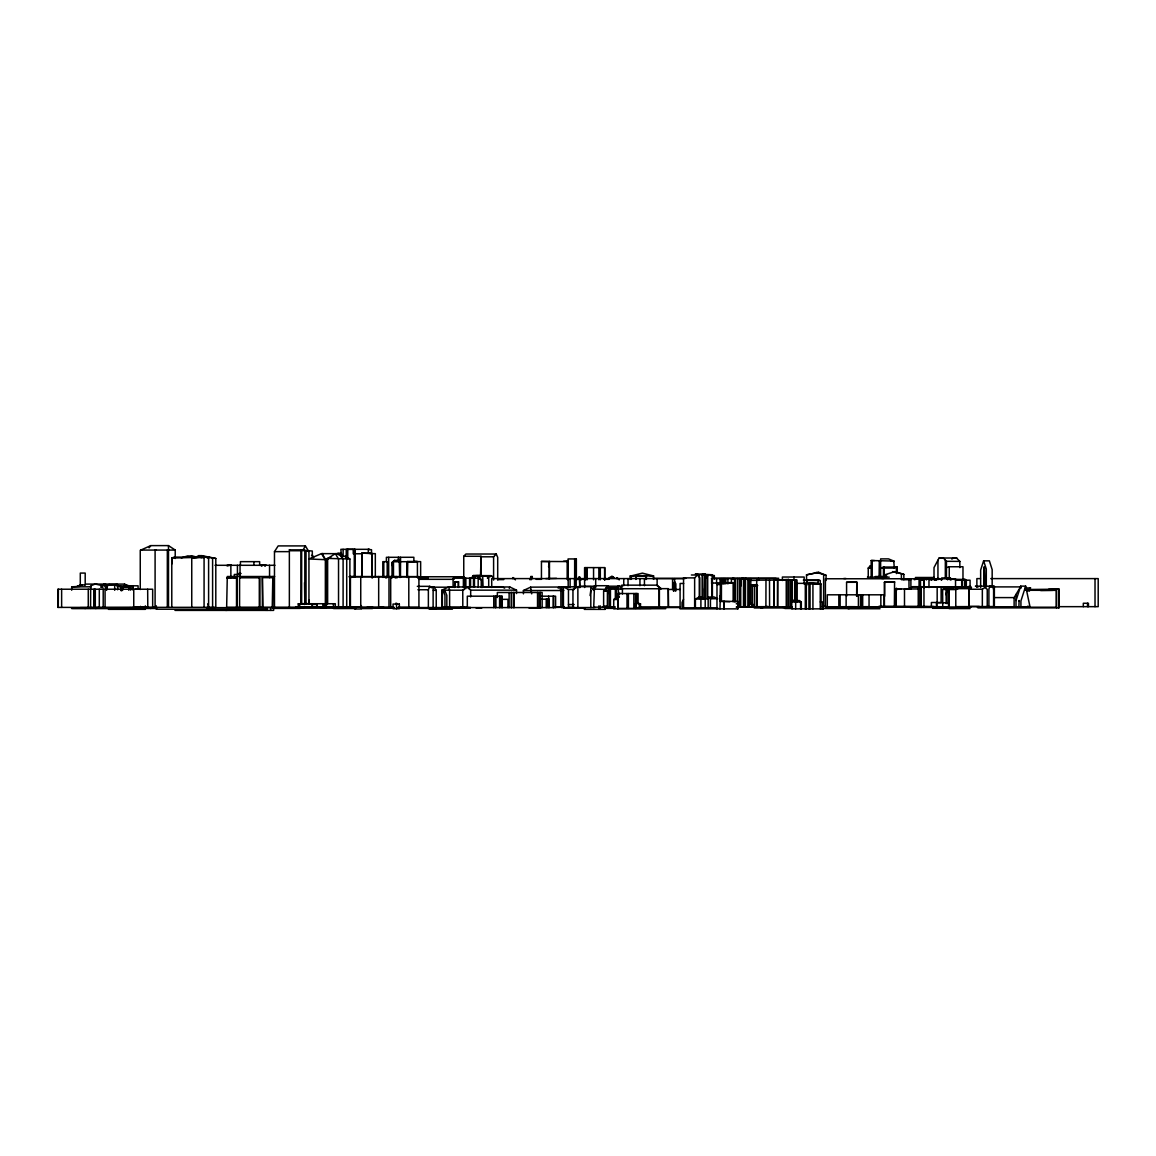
<?xml version="1.0" encoding="UTF-8"?>
<svg xmlns="http://www.w3.org/2000/svg" width="1156" height="1156" viewBox="0 0 1156 1156"><rect width="100%" height="100%" fill="white"/><g stroke="black" fill="none" stroke-linecap="round" stroke-linejoin="round"><path stroke-width="1.5" d="M175.206 558.493L175.221 550.068L168.473 545.603L150.786 545.618L140.252 550.328L140.252 589.517M399.716 576.815L399.297 560.371L394.543 560.371L392.029 562.51L392.029 576.815M567.177 579.344L567.177 561.585L568.073 560.487L568.203 580.153M653.588 579.373L653.588 575.934L642.389 573.13L631.162 575.934L631.19 579.373L631.19 575.76L633.618 575.934M744.652 578.564L748.741 579.763L748.727 607.102M371.784 574.98L371.972 553.652M301.21 591.207L300.936 603.793L298.277 603.837L298.277 607.334M620.18 593.548L618.605 593.245L617.795 604.458M309.216 600.137L308.941 603.721L308.941 551.022M616.914 589.011L618.576 585.745L622.419 589.011L622.419 593.967M121.51 587.06L120.99 590.629L121.033 587.06M590.066 595.542L590.803 590.413M548.565 566.83L549.461 561.585L541.442 561.44L541.442 578.954M946.027 594.776L947.082 589.488L949.163 589.502L949.163 607.102M372.478 577.798L372.752 576.569L371.885 577.798M391.595 577.798L391.884 576.584L392.173 577.783M1018.884 601.293L1019.101 600.499L1018.884 606.77M529.997 579.792L530.907 576.526L532.222 576.526L532.425 578.621M531.644 578.621L532.222 576.526M509.319 588.404L509.782 586.973L516.515 590.152L516.515 593.548M1016.008 600.528L1020.705 586.135L1025.661 586.135L1020.921 600.961L1020.921 606.77M992.166 586.829L992.166 569.633L989.377 560.848L983.626 560.848L980.649 570.053L980.649 587.537M593.707 607.521L594.502 586.222L579.329 586.222M488.699 587.349L488.699 578.347L487.37 576.179L473.252 575.529L471.359 578.347M993.596 589.329L993.047 586.786L990.013 586.164L988.9 589.011L988.9 606.553M674.237 583.838L674.887 582.176L673.442 583.838L673.442 590.991M428.37 608.432L428.37 589.748L429.743 586.338L433.124 587.725L433.124 608.432M487.5 578.347C486.806 578.058 489.768 576.309 492.153 576.15L493.525 578.347M474.365 578.347L475.55 575.529M385.512 577.899L386.09 576.512L386.682 577.899M395.872 577.899L396.465 576.512L397.057 577.899M618.576 585.745L615.353 589.011L615.353 598.909M606.206 589.011L607.001 586.208L621.928 586.208L621.206 589.011M399.297 560.371L398.733 561.57L398.733 557.365M512.455 578.592L513.264 577.61L515.446 579.893M683.528 599.328L682.04 602.449L682.04 607.796L717.703 607.796M616.437 578.607L617.203 577.697L619.226 579.907M884.412 582.321L894.571 581.974L884.412 582.321L884.412 606.886M934.019 579.893L934.019 567.582L939.077 558.03L943.354 557.987L946.461 561.31L946.461 578.202M951.807 559.085L953.584 558.016M327.206 603.721L327.206 558.984L326.44 559.721L326.44 607.334M326.845 603.721L326.845 558.984L335.356 553.695L336.916 553.695L341.482 556.296L343.101 558.984L343.101 607.334M312.293 603.779L307.164 603.649A12.774 0.881 0.6 0 0 304.418 603.634L298.277 603.822L300.936 607.334M274.478 607.334L274.478 551.643L278.177 545.907L305.386 545.907L308.681 551.398L305.386 551.022M305.386 545.907L302.901 550.256L312.308 551.022L312.308 557.394M920.046 587.046L920.046 579.85L924.106 579.113L924.106 587.768M923.673 587.046L924.106 579.113M105.615 587.609L104.141 585.153L102.537 585.211L101.107 587.609L101.107 585.355L95.226 584.055L90.674 585.774L90.573 607.406M1020.705 586.135L1021.153 588.043L1020.517 586.901L1014.115 597.609L1014.115 606.77M719.986 608.865L720.593 583.563L717.703 583.563L716.98 584.531L716.98 608.865M558.218 588.187L559.013 587.031L570.356 587.147M712.399 597.19L712.399 574.763L695.348 573.925L699.279 574.778L704.914 574.099L707.241 578.318M936.172 580.124L937.386 578.448L940.84 578.824M149.081 547.843L150.786 545.618M394.543 560.371L392.029 562.51L392.534 566.093M577.957 578.592L579.575 576.887L580.977 580.124M577.567 579.503L579.575 576.887M417.417 577.408L417.417 561.527L414.961 561.426M702.14 598.418L702.14 574.835L704.914 574.099M894.816 606.943L894.816 590.109L896.261 588.418L898.169 588.953M931.693 580.124L933.239 578.347L934.785 580.124M618.446 586.988L616.48 589.011L616.48 598.909M918.615 587.754L919.555 586.713L947.617 586.916L948.455 589.329M910.003 589.141L912.272 586.713L919.555 586.713M856.61 596.351L856.798 582.104L846.582 582.292L846.582 596.351M463.758 578.303L463.758 556.267L465.897 554.027L496.271 554.027L497.701 557.351L497.701 580.095M480.506 576.512L481.026 556.267L463.758 556.267M493.598 580.095L493.598 556.802L496.271 554.027M665.74 608.692L613.735 608.807L613.735 599.502L617.102 597.117M683.557 607.796L683.557 577.884L694.64 577.884L697.559 574.994L699.799 577.754L699.799 598.418M704.958 597.074L703.18 598.808L708.166 598.808L710.434 597.594L710.434 607.796M801.31 608.851L801.31 602.001L799.027 600.513L796.397 602.001L796.397 583.361L818.101 583.361L818.101 580.457M259.45 565.298L265.793 564.72L264.941 566.252L264.941 565.298M914.28 579.705L918.644 578.636M871.176 576.786L871.176 560.544L893.79 561.065L894.282 568.073L880.655 568.073L883.459 567.076L897.186 567.047L897.186 572.408M926.274 579.951L927.502 578.939M922.719 579.951L923.947 578.939M732.268 579.228L733.511 578.217L735.346 579.228L735.346 601.871M509.782 586.973L466.721 586.945L462.761 590.152L462.805 607.955M646.406 579.402L646.32 575.63L645.843 579.445M646.32 575.63L636.219 575.63L635.742 579.445M741.545 579.069L742.672 578.231L744.32 579.069L740.721 579.069L740.721 607.102M820.861 601.727L823.274 602.276L823.274 608.851L791.716 608.851L791.716 601.973L794.071 600.195L797.394 600.195M393.474 576.815L393.474 561.758L417.258 561.628M752.802 604.386L750.865 603.042L748.727 604.386L752.802 604.386L752.802 607.102M407.158 577.494L407.519 561.527L420.64 561.628L420.64 577.408M635.54 608.403L635.497 603.923L636.725 603.129L640.496 603.837L640.496 608.403M969.046 606.611L969.046 589.257L971.531 587.624M795.675 608.851L795.675 601.973L797.943 600.528M635.497 603.923L637.91 603.129M969.046 589.257L982.34 589.228L984.84 587.624L987.238 589.257L987.238 606.611M731.445 582.711L731.445 579.228L733.106 578.217L734.522 579.228L734.522 601.871M454.51 587.465L454.814 581.93L458.585 581.93L458.585 587.32M454.51 582.133L458.585 581.93M955.781 607.102L955.781 588.65L968.771 588.65L971.286 587.147M955.781 588.65L958.367 587.147M611.683 576.309L608.721 578.014L614.66 578.014L612.189 576.309L613.648 578.014M336.902 553.666L321.512 553.637L308.941 558.984L326.44 559.721L330.934 557.134M590.803 607.521L590.803 586.67L577.87 586.67L572.957 589.488L572.957 607.521M195.017 557.669L198.688 555.646L201.881 555.646L215.796 558.464L215.796 607.319L57.8 607.406L57.8 589.228L152.664 589.228L152.664 607.406M695.406 607.796L695.406 599.054L698.672 597.291L702.024 597.305L705.203 599.054M1048.622 589.285L1059.026 589.184L1059.026 607.883L977.904 607.883M393.589 607.261L226.648 607.305L227.27 577.624L237.125 577.624L237.125 607.305M226.648 577.928L237.125 577.624M603.62 607.088L603.62 591.193L608.75 590.861L609.906 593.144L609.906 607.088M920.74 606.741L920.74 588.491L919.8 588.939L919.8 606.741M468.122 607.16L441.852 607.117L441.852 590.196L448.615 586.959L468.888 586.973M523.437 593.866L523.437 590.514L530.604 587.147L559.013 587.031M959.596 587.913L962.168 586.742L947.487 586.742L944.885 587.913M603.663 591.207L608.75 590.861M943.585 589.141L945.926 588.447M446.837 607.16L446.837 595.369L445.147 591.15L442.343 591.554L442.343 607.16M444.236 591.554L445.147 591.15M949.033 607.102L949.163 589.502M486.618 576.497L487.37 576.179M958.353 588.447L955.781 589.56L949.033 589.56M767.916 607.175L766.11 607.059L771.789 607.175M903.848 579.734L903.848 574.388L894.932 571.555L884.282 574.966L886.71 574.966M965.462 587.682L970.563 586.338L966.546 587.985M231.07 565.024L227.082 565.298M171.782 607.319L171.782 558.045L174.195 557.076L195.378 557.25M192.835 558.045L195.248 557.076M927.892 578.939L930.956 579.821M610.44 607.16L610.44 589.011L608.432 586.28L605.311 589.011L622.419 589.011M894.282 568.073L897.186 567.047M896.406 567.047L896.406 573.578M937.603 579.127L935.565 579.835M946.461 567.668L949.249 566.758L962.977 566.758L962.977 579.329M181.29 557.886L187.893 555.848L196.982 557.539M188.789 556.86L192.098 555.848L196.52 557.105M301.658 607.334L304.693 606.495M818.101 583.433L806.642 583.361L806.498 574.85L818.723 572.336L826.063 575.312L826.063 580.5M806.498 574.85L818.723 572.336M117.623 589.791L117.623 584.56L109.343 584.56L106.612 585.225L106.612 590.355M630.193 579.445L630.193 576.006L631.19 575.76M632.592 576.006L633.589 575.76M107.392 585.673L108.953 585.297M964.971 587.999L968.526 587.277L968.526 586.424M760.807 607.955L767.844 606.351M107.031 588.679L106.612 585.297L117.623 584.56M227.082 565.934L229.943 565.298M132.521 586.222L121.987 586.684L132.521 586.222L132.521 589.589M122.652 590.268L123.258 586.569L130.657 586.525L130.657 590.167M603.013 607.102L607.29 606.308L607.29 607.102M728.742 583.086L733.15 583.144L733.15 601.842M207.719 603.837L208.6 607.319L208.6 557.105L171.782 558.045M201.057 557.784L205.84 557.105L208.6 558.464M71.686 590.239L71.686 586.815L80.039 586.381M156.262 550.068L155.092 550.068L155.092 607.319M168.473 545.603L168.501 550.068L167.331 550.068L167.331 607.319M90.154 608.345L98.838 607.391M820.254 601.929L821.266 601.929M122.652 586.684L130.657 586.525M757.194 606.987L757.194 586.063L755.504 584.575L757.801 585.615M225.709 610.397L234.307 609.732M148.517 607.305L135.917 607.305L148.517 607.435M707.703 597.031L707.703 576.049L704.38 573.983L704.38 574.835L712.399 574.763M710.434 598.779L716.98 598.707M994.362 586.367L989.305 586.612L994.362 586.367L994.362 606.553L955.781 606.64M683.557 577.884L685.017 577.856M869.023 568.073L868.243 568.102L868.243 576.786M300.936 550.256L304.823 550.256L304.823 603.721L300.936 603.793L300.936 549.88L289.361 549.88L289.361 607.334M894.816 590.109L896.753 590.08M953.353 558.016L954.553 558.016M956.503 558.001L959.841 561.397L959.841 567.625M955.087 558.001L956.272 558.001M101.107 585.355L109.343 584.56M592.464 588.577L593.707 588.577M578.809 586.786L563.434 586.843L563.434 607.521M311.556 555.371L312.568 555.371L313.695 557.77M712.472 575.63L714.35 575.616L714.35 579.055M923.384 579.59L928.123 578.564L931.649 579.777M354.314 576.642L350.138 576.656L350.427 578.564M476.532 575.457L481.734 575.442M704.38 574.763L705.478 574.763L705.435 597.594M733.15 583.144L721.416 583.159L731.95 582.48M810.053 608.851L810.053 583.433L821.063 584.026L821.063 608.851M756.588 607.03L756.588 585.933L749.941 585.297L756.848 585.196L750.417 585.081M659.137 607.059L659.137 588.664L668.284 588.65L668.544 607.059M705.189 598.996L695.406 599.054M368.359 549.1L369.53 549.1M368.316 549.707L371.524 549.707L371.524 553.652L368.316 553.189L368.316 549.317L340.861 549.331L341.555 557.337L341.555 553.782L337.509 553.377L340.861 553.377M140.656 550.068L175.221 550.068M274.478 551.643L288.191 551.643M371.972 553.421L361.684 553.189L371.972 553.421L371.972 576.757M322.929 553.623L322.062 553.623L325.689 559.721L325.689 607.334M371.119 553.652L375.324 553.652L375.324 576.757M341.482 556.296L345.153 556.296L349.892 558.984L349.892 607.334M480.506 556.802L493.598 556.802M208.6 557.105L191.751 557.886L191.751 607.319M939.077 558.03L956.865 557.987M198.688 555.646L215.796 558.464M327.148 558.406L349.892 558.984M871.176 560.544L874.456 560.544M567.726 560.992L563.536 561.252M541.442 561.44L567.177 561.585M215.002 565.298L274.926 565.298M238.642 573.492L241.084 573.492M240.043 574.474L234.321 574.474L234.321 577.884M702.14 574.835L705.435 574.835M691.375 574.994L697.559 574.994M816.295 572.336L826.063 575.312M474.105 575.63L491.083 575.63M710.839 575.616L714.35 575.616M630.193 576.006L653.588 575.934L650.207 575.934M274.637 576.512L227.27 576.512L227.27 577.624M349.806 576.541L418.92 576.598L418.92 607.261L398.3 607.305M875.309 576.526L886.652 576.526M348.924 576.757L464.091 576.757M867.448 577.162L889.253 577.162M915.379 577.494L934.308 577.494M262.383 607.305L262.383 577.61L272.816 577.725L272.238 607.305M417.75 578.072L428.327 578.072M478.165 587.219L478.165 578.043L479.162 578.043L482.225 580.384L482.225 587.494M950.535 577.928L941.663 577.928L941.663 580.009M480.723 578.202L453.094 578.202L453.094 587.219L429.584 587.176M713.454 578.275L778.754 578.275M556.513 578.347L545.777 578.592M652.533 578.405L685.754 578.405M711.417 578.564L776.124 578.405M843.75 578.491L845.99 578.491M881.696 578.434L883.964 578.434M683.976 578.592L491.69 578.592L491.748 587.479M937.487 578.766L825.398 578.766L825.398 606.886L941.129 606.828M947.169 578.824L950.81 578.694L951.272 579.85M980.418 578.607L976.878 578.607L976.878 587.378M990.779 578.607L1098.2 578.607L1098.2 606.669L1058.809 606.669M731.445 579.228L735.346 579.228M418.761 579.315L454.178 579.315M536.095 579.315L541.528 579.315M576.15 579.315L585.341 579.315M604.053 579.315L609.096 579.315M498.149 579.604L503.785 579.604M902.301 579.72L910.914 579.72M920.046 579.85L923.673 579.85M803.362 580.095L819.199 580.081M955.463 580.196L970.072 580.196L970.072 587.291M478.179 578.043L482.225 580.384M748.857 580.355L758.466 580.355L758.466 578.405M806.642 580.457L820.254 580.457L820.254 608.851M846.582 582.292L856.61 582.292M721.416 583.029L712.082 583.029L712.082 596.814M683.644 583.477L680.089 583.477L680.089 608.865L737.933 608.865L737.831 601.38L719.986 601.38M810.053 583.433L821.063 584.026M85.862 584.098L124.516 584.098L129.934 586.815M716.98 584.531L719.986 584.531M84.677 584.907L79.677 584.907L79.677 586.034L77.365 586.034L82.033 584.907M656.926 585.153L621.769 585.153L621.206 588.707L661.376 588.751L656.926 585.153L660.134 588.679M751.111 585.312L754.492 585.731L754.492 607.045M127.463 585.803L138.084 585.803L138.084 589.271M990.013 586.164L975.389 586.164L978.41 586.786M118.418 586.497L121.51 586.497L121.51 590.629M133.099 589.95L133.099 586.468L129.934 586.468M417.316 586.338L429.743 586.338M71.686 586.815L91.353 586.815M482.153 586.728L501.964 586.728L504.652 588.158M928.962 586.699L926.678 586.815M912.272 586.713L968.453 586.901M994.377 586.901L1020.517 586.901M120.788 587.06L122.03 587.06L122.03 590.629M937.733 587.132L966.141 587.132M955.521 587.465L967.326 587.913M431.636 587.725L429.324 586.656L434.006 587.031L436.231 590.326L436.231 608.432L399.701 608.244M1025.329 587.942L1030.704 587.942M606.206 588.057L616.206 588.057M948.137 587.913L956.547 587.913M610.151 588.404L615.613 588.404M920.74 588.491L918.24 588.939L918.24 606.741M135.368 589.083L137.94 589.083M921.188 588.953L895.51 588.953L895.51 606.943M563.434 586.843L568.463 589.488L574.214 589.488M659.397 589.459L659.397 607.059M668.544 589.459L680.089 589.459M1026.34 589.502L1059.026 589.184M433.341 590.326L436.231 590.326M441.852 590.196L463.672 590.196M466.721 586.945L470.68 590.152L516.515 590.152M1025.574 590.268L1056.382 590.355L1056.382 607.218L983.828 607.218M523.437 590.514L563.752 590.514M1052.668 590.355L1040.675 590.543M541.239 596.193L555.603 596.193L555.603 607.623L398.517 607.536M619.399 597.06L617.81 597.06L617.81 608.807M541.6 599.184L549.216 599.184L549.216 607.623M500.981 599.343L507.961 599.343L507.961 607.623M613.735 599.502L617.81 599.502L616.032 597.132M791.716 601.973L801.31 602.001M823.274 602.276L822.913 608.851M395.684 603.288L396.725 603.288M301.658 603.721L335.312 603.735L335.312 607.334M636.725 603.129L640.496 603.837M736.228 603.793L739.435 603.793M568.463 604.545L574.214 604.545M822.321 606.423L826.063 606.423M879.022 606.351L934.207 606.452M969.292 606.423L979.32 606.423M757.194 606.712L766.717 606.654M840.181 606.741L845.99 606.698M848.085 606.654L855.151 606.698M859.472 606.669L863.286 606.669M864.255 606.683L869.095 606.683M878.618 606.611L927.632 606.698M931.317 606.698L938.094 606.698M335.934 606.886L361.366 606.886M388.618 606.755L393.546 606.755M555.111 606.972L563.911 606.972M608.721 606.958L614.66 606.958M736.849 606.886L745.779 606.886M792.178 606.799L756.703 606.799L756.703 580.139L797.033 580.037L797.033 599.762M967.875 606.77L971.387 606.77M977.022 606.77L1029.996 606.77L1025.661 586.135M133.2 607.146L140.685 607.146M295.575 607.03L332.769 607.03M367.232 607.203L372.738 607.203M379.024 607.102L383.604 607.102M555.082 607.117L564.33 607.073M593.765 607.175L615.238 607.073M639.326 607.073L680.089 607.059M736.228 607.102L778.754 607.131M923.138 607.102L964.09 607.016M554.894 607.435L563.752 607.247M568.463 607.305L574.214 607.305M782.858 607.42L785.834 607.42M910.003 607.42L948.455 607.42M80.299 607.666L156.624 607.55M206.187 607.651L303.623 607.651M342.74 607.536L355.441 607.536M360.903 607.536L394.109 607.536M561.599 607.651L595.181 607.521M641.71 607.55L679.771 607.55M942.169 607.695L968.453 607.695M78.305 607.868L93.997 607.825M97.74 607.854L108.635 607.926M366.669 607.767L394.355 607.825M397.404 607.825L425.639 607.825M634.774 607.724L640.713 607.724M107.392 608.186L132.521 608.186M292.28 608.157L348.65 608.157M370.296 608.056L393.56 608.056M397.837 608.056L469.784 607.955M476.012 607.969L481.792 607.969M529.116 608.143L540.733 608.143M754.232 607.955L791.716 607.955M937.733 608.157L966.141 608.157M72.395 608.345L109.993 608.345M273.091 608.403L300.127 608.403M321.18 608.215L325.905 608.215M563.984 608.215L584.936 608.215M604.92 608.374L614.602 608.374M617.795 608.403L651.218 608.374M932.617 608.302L954.596 608.302M71.556 608.533L156.624 608.475M333.52 608.547L355.918 608.504M361.712 608.547L372.521 608.547M784.823 608.49L792.655 608.49M822.219 608.547L849.357 608.547M949.033 608.576L970.072 608.576M848.099 608.735L880.034 608.735M354.56 608.981L361.337 608.981L361.337 605.542M108.462 609.342L145.353 609.342L145.353 605.86M265.591 609.226L156.32 609.226L156.32 605.831M429.252 609.169L452.43 609.169M584.257 609.371L605.195 609.371L605.195 606.134M174.946 610.397L273.611 610.397L273.611 607.637M937.53 586.887L939.655 586.887M943.585 589.488L947.082 589.488M417.908 589.733L428.37 589.748M708.137 597.06L714.365 597.06L717.703 598.779M994.507 597.594L1014.115 597.609M749.637 585.254L756.588 585.933M946.461 561.31L959.841 561.397M892.591 571.555L903.848 574.388M909.555 588.418L910.639 588.433M905.596 588.736L907.749 588.751M749.117 585.297L752.397 585.904L751.227 585.297M407.158 561.758L413.862 561.859L413.862 557.279L386.393 557.308L386.393 561.657M892.678 561.224L890.741 561.036M729.797 601.712L721.416 601.38L721.445 578.564M892.851 561.339L894.282 561.411M305.213 603.981L301.658 603.779L301.658 550.256M749.652 585.124L756.168 585.514M749.348 585.297L752.729 585.528M117.623 586.294L121.308 586.713M116.727 585.817L124.4 586.222M952.356 587.754L949.206 587.306L953.295 587.754M126.871 585.326L133.099 586.468M262.383 577.61L262.976 607.305M964.422 579.286L965.318 579.459L952.226 579.286M103.823 584.055L109.343 585.268M1026.253 590.34L1029.476 591.121M122.189 608.403L125.253 609.342M753.192 585.312L754.492 585.731M940.565 579.517L941.533 579.879M229.278 565.024L231.489 565.298M893.79 561.065L888.473 558.883L880.612 558.883L880.655 576.772M748.741 579.763L745.504 578.173L745.447 607.102M707.703 576.049L704.784 573.983L704.784 597.06L704.582 588.548M300.936 549.88L302.106 550.733L290.532 550.733L289.361 549.88M698.672 597.291L700.897 599.054L700.897 607.796M260.1 564.735L261.834 566.252M799.027 600.513L800.588 602.001L800.588 608.851M750.663 603.042L751.964 604.386L751.964 607.102M512.917 577.61L513.856 578.592M616.899 577.697L617.738 578.607M794.071 600.195L795.675 601.973M124.516 584.098L126.914 586.8M591.525 587.219L593.707 590.413M335.356 553.695L338.535 558.984L338.535 607.334M321.512 553.637L324.735 558.984M702.761 574.113L703.18 598.418L708.166 598.418L708.166 607.796M674.887 582.176L675.855 583.838L675.855 590.991M345.153 556.296L346.713 558.984L346.713 607.334M579.257 576.887L579.936 587.523M947.169 578.694L947.631 579.85M443.268 591.15L444.959 595.369L444.959 607.16M674.396 582.191L675.061 590.991M608.432 586.28L609.501 593.967M559.591 587.248L560.877 590.514L560.877 607.247M561.224 587.017L562.481 590.514L562.481 607.247M983.626 560.848L986.299 569.055L986.299 587.017M984.478 566.946L985.215 587.089M487.919 577.552L488.179 578.347M530.604 587.147L531.688 593.866M448.615 586.959L449.612 590.196L449.612 607.117M399.701 561.715L399.701 577.451M473.252 575.529L473.483 576.28M659.137 588.664L659.397 589.69M482.688 576.049L483.092 587.349M719.726 596.034L720.593 601.38L720.593 583.029M618.316 586.988L618.59 597.262M102.537 585.211L102.826 587.609M530.907 576.526L531.225 579.763M631.19 575.934L631.465 579.373M326.151 607.334L325.876 603.735L325.876 607.334L322.856 603.735L322.856 607.334M171.782 558.493L172.157 563.723M673.442 583.838L673.688 590.991M740.924 586.078L740.721 579.069L742.325 578.231L743.496 579.069L743.496 607.102M304.534 582.638L304.823 603.721M354.285 553.767L354.285 549.317L354.285 576.815M1095.021 578.607L1095.021 606.669M1088.446 606.669L1088.446 603.259L1083.317 603.259L1083.317 606.669M1087.507 603.259L1087.507 606.669M1058.824 589.271L1058.824 607.883M1056.497 589.271L1056.497 607.883M1030.112 587.942L1030.112 589.502M1027.987 605.975L1027.987 606.77M1016.008 594.444L1016.008 606.77M993.596 586.367L993.596 606.553M984.623 587.262L983.857 567.032L983.857 586.034M982.34 589.228L982.34 606.611M968.771 588.65L968.771 606.64M966.344 580.196L966.344 587.291M964.87 580.196L964.87 587.291M964.668 580.196L964.668 587.291M962.428 580.196L962.428 587.291M962.226 580.196L962.226 587.291M961.691 580.196L961.691 587.291M955.535 587.58L955.535 578.824L919.063 578.824L919.063 587.58M950.275 577.928L950.275 580.009M949.249 566.758L949.249 579.329M948.541 607.117L948.541 602.753L936.909 602.753L936.909 607.117M947.082 603.577L947.082 589.141L942.617 589.141L942.747 607.117M946.157 589.141L946.157 603.504M945.333 560.082L945.319 577.899M941.129 586.916L941.129 602.478L931.389 602.507L931.389 606.828M937.95 560.183L937.95 579.72M937.169 586.887L937.169 602.478M936.461 602.507L936.461 606.828M928.99 578.824L928.99 587.58M923.976 586.786L923.976 607.42M921.188 586.786L921.188 607.42M920.479 579.113L920.479 587.768M910.899 578.766L910.899 589.314M908.992 578.766L908.992 589.314M904.498 588.953L904.498 606.943M901.405 574.388L901.405 579.734M901.174 588.953L899.932 588.953M896.261 588.418L896.261 606.943M894.571 581.974L894.383 606.886M884.658 581.974L884.658 596.207M884.224 567.076L884.224 577.783M883.459 567.076L883.459 577.783M880.843 594.805L880.843 607.131M879.499 576.7L879.528 560.978L879.355 576.786M872.245 560.573L872.216 578.202M869.052 594.805L869.052 607.131M862.679 594.805L862.679 607.131M861.552 594.805L861.552 607.131M860.541 594.805L860.541 607.131M858.402 594.805L858.402 607.131M856.798 582.104L856.798 596.265M846.134 594.805L846.134 607.131M840.137 594.805L840.137 607.131M838.837 594.805L838.837 607.131M823.636 575.312L823.636 606.423M812.928 584.04L812.928 608.851M808.94 583.361L808.94 608.851M806.772 580.095L806.772 585.153M806.339 583.361L806.339 608.851M805.298 583.361L805.298 608.851M804.143 584.04L804.143 577.032L782.381 577.032L782.381 580.529M795.834 580.037L795.834 599.661M795.386 580.037L795.386 599.661M795.126 580.037L795.126 599.661M794.663 580.037L794.663 601.452M793.984 577.032L793.984 580.037M792.005 580.037L792.005 601.452M791.557 580.037L791.557 601.452M791.282 580.037L791.282 606.799M790.834 580.037L790.834 606.799M788.695 606.799L788.695 579.431L773.624 580.139M788.623 579.431L788.623 606.799M788.031 580.037L788.031 606.799M786.253 580.139L786.253 606.799M769.506 580.139L769.578 606.799M765.98 580.139L765.908 606.799M753.033 607.175L747.354 607.175M752.397 585.731L752.397 607.088M751.212 606.625L747.354 606.669L749.175 607.175M750.808 578.564L750.808 603.533M750.273 585.904L750.273 603.605M748.987 578.564L748.987 607.102M747.903 579.763L747.903 607.102M744.247 578.564L744.32 607.102M739.334 578.564L739.435 607.102M738.612 603.793L738.612 607.102M737.817 601.38L737.817 608.865M737.441 578.564L737.441 603.533M727.904 578.564L727.904 583.91M725.824 578.564L725.824 583.91M724.552 578.564L724.552 583.91M724.118 601.38L724.118 608.865M723.988 601.38L724.003 608.865M723.396 578.564L723.396 583.91M722.731 578.564L722.731 583.91M720.058 578.564L720.058 583.91M716.604 578.564L716.604 583.91M711.634 578.564L711.634 583.91M707.241 576.035L707.241 597.19M705.203 598.418L705.203 607.796M699.279 574.778L699.279 598.418M694.64 577.884L694.64 607.796M674.569 578.607L674.569 583.953M672.575 578.607L672.575 589.3M668.284 588.65L668.284 607.059M657.128 578.607L657.128 585.731M644.441 578.607L644.441 585.731M639.947 578.607L639.947 585.731M639.311 603.837L639.311 608.403M638.069 603.446L638.069 593.548L617.925 593.548L617.925 608.403M636.696 593.548L636.696 603.909M636.219 575.63L636.219 579.373M636.161 593.519L636.161 608.403M635.54 593.548L635.497 608.403M633.849 593.519L633.849 608.403M628.402 593.548L628.402 608.403M628.026 578.607L628.026 585.731M627 593.548L627 608.403M623.749 578.607L623.749 585.731M607.94 591.236L607.94 607.088M607.435 591.207L607.362 607.088M606.698 606.308L606.698 607.102M604.805 580.037L604.805 567.61L584.589 567.61L584.633 587.523M604.805 606.149L604.805 609.371M604.588 567.61L604.588 579.835M600.311 567.61L600.311 579.792M600.311 605.889L600.311 609.371M598.866 567.61L598.866 579.792M598.866 605.889L598.866 609.371M595.687 578.607L595.687 587.508M593.563 567.61L593.563 579.792M587.234 567.61L587.234 579.792M585.76 567.61L585.76 580.037M579.705 578.607L579.705 587.523M577.87 586.67L577.87 607.521M576.353 580.283L576.353 558.94L568.073 558.94L568.203 587.479M576.15 558.94L576.15 580.283M575.832 578.607L575.832 587.523M575.601 578.607L575.601 587.523M574.864 558.94L574.864 580.283M574.662 558.94L574.662 580.283M574.518 578.607L574.518 587.523M570.11 578.592L570.11 587.479M568.463 589.488L568.463 607.521M553.681 596.193L553.681 607.623M553.175 596.193L553.175 607.623M549.461 561.527L549.461 579.04M549.245 561.44L549.245 578.954M548.681 596.193L548.681 607.623M547.221 599.184L547.221 607.623M546.239 599.184L546.239 607.623M542.135 607.623L542.135 592.479L497.34 592.479L497.34 597.522M540.271 592.479L540.271 607.623M539.953 592.479L539.953 607.623M537.916 592.479L537.916 607.623M537.526 592.479L537.526 607.623M514.059 592.479L514.059 607.623M513.784 592.479L513.784 607.623M511.646 592.479L511.646 607.623M511.299 592.479L511.299 607.623M509.117 592.479L509.117 607.623M502.152 607.623L502.152 596.193L467.313 596.193L467.313 607.623M501.82 596.193L501.892 607.623M499.984 596.193L499.984 607.623M499.594 596.193L499.594 607.623M495.823 596.193L495.823 607.623M495.346 596.193L495.346 607.623M493.771 596.193L493.771 607.623M481.228 580.384L481.228 587.494M481.026 556.267L481.026 576.512M474.451 578.202L474.466 587.219M473.483 578.202L473.483 587.219M470.564 578.202L470.564 587.219M470.68 590.152L470.68 596.958M469.972 607.146L469.972 608.229L459.655 607.839L467.66 608.229M469.596 578.202L469.582 588.693M466.59 607.131L466.59 607.955M465.854 578.202L465.854 588.679M464.885 578.202L464.885 588.679M464.654 607.131L464.654 607.955M463.383 578.202L463.383 587.219M462.299 607.175L462.299 608.229M460.926 607.131L460.926 607.955M458.267 582.133L458.267 587.465M454.814 581.93L454.814 587.32M408.805 576.555L408.805 607.261M407.519 561.527L407.519 577.335M407.259 561.715L407.259 577.451M400.554 557.279L400.467 577.451M398.285 557.308L398.285 560.805M396.522 604.053L396.522 608.735M395.049 576.483L395.049 577.798M390.699 576.555L390.699 607.261M388.994 576.613L388.994 607.391M388.676 557.308L388.676 576.902M387.188 577.422L387.188 561.657L382.809 561.657L382.809 577.422M383.792 561.657L383.792 577.422M378.677 576.512L378.677 607.391M362.146 553.421L362.146 576.627M361.973 576.815L361.973 553.767L353.245 553.767L353.245 549.403M360.744 576.512L360.744 607.391M355.224 549.317L355.167 576.815M352.855 549.331L346.251 549.331L346.251 558.348M350.427 576.512L350.427 607.391M347.754 549.317L347.754 558.334M343.115 549.331L343.115 556.542M333.419 603.735L333.419 607.334M327.639 558.984L327.639 603.735M326.527 559.576L326.527 603.721M325.414 559.562L325.414 603.721M317.091 607.334L317.091 604.415L312.293 604.415L312.322 607.334L312.322 603.721M316.773 604.415L316.701 607.334M306.037 551.022L306.037 603.721M304.1 550.256L304.1 551.022M272.816 576.512L272.816 607.305M270.649 607.637L270.649 610.397M269.55 565.298L269.55 577.653M267.209 607.637L267.209 610.397M265.996 607.637L265.996 610.397M259.912 607.305L259.912 577.783L239.581 577.783L239.581 607.305M259.652 565.197L259.652 561.657L240.419 561.657L240.419 565.197M259.305 577.783L259.305 607.305M253.886 561.657L253.886 565.197M240.043 565.298L240.043 577.957M237.428 565.298L237.428 575.789M236.518 577.928L236.518 607.305M230.868 565.298L230.868 577.538M212.603 558.464L212.603 607.319M204.077 557.886L204.077 607.319M168.501 549.924L168.501 607.319M156.522 607.29L155.655 607.29M156.132 607.651L156.132 608.576M150.714 607.651L150.714 608.576M147.795 607.247L147.665 589.228M140.483 606.365L140.483 609.342M137.867 607.55L137.867 608.475M133.749 589.228L133.749 607.406M130.18 607.55L130.18 608.475M128.807 586.684L128.807 590.268M114.69 585.225L114.69 590.297M105.066 589.228L105.066 607.406M103.202 589.228L103.202 607.406M99.3 589.228L99.3 607.406M95.847 607.651L95.847 608.576M95.298 589.228L95.298 607.406M94.503 589.228L94.503 607.406M93.968 589.228L93.968 607.406M88.261 589.228L88.261 607.406M85.197 585.182L85.197 573.073L80.299 573.073L80.284 585.182M85.096 607.651L85.096 608.576M61.629 589.228L61.629 607.406M58.364 589.228L58.291 607.406M606.77 585.716L606.033 589.444L593.765 589.069L594.444 585.716L606.77 585.716M870.367 565.703L868.243 568.102L871.176 568.102L870.367 565.703M884.152 594.805L827.291 594.805L827.291 607.131L884.152 607.131L884.152 594.805M399.34 604.053L393.054 604.053L393.054 608.735L399.34 608.735L399.34 604.053M777.627 606.799L777.627 580.139L777.555 606.799M774 606.799L774 580.139L773.928 606.799"/></g></svg>
